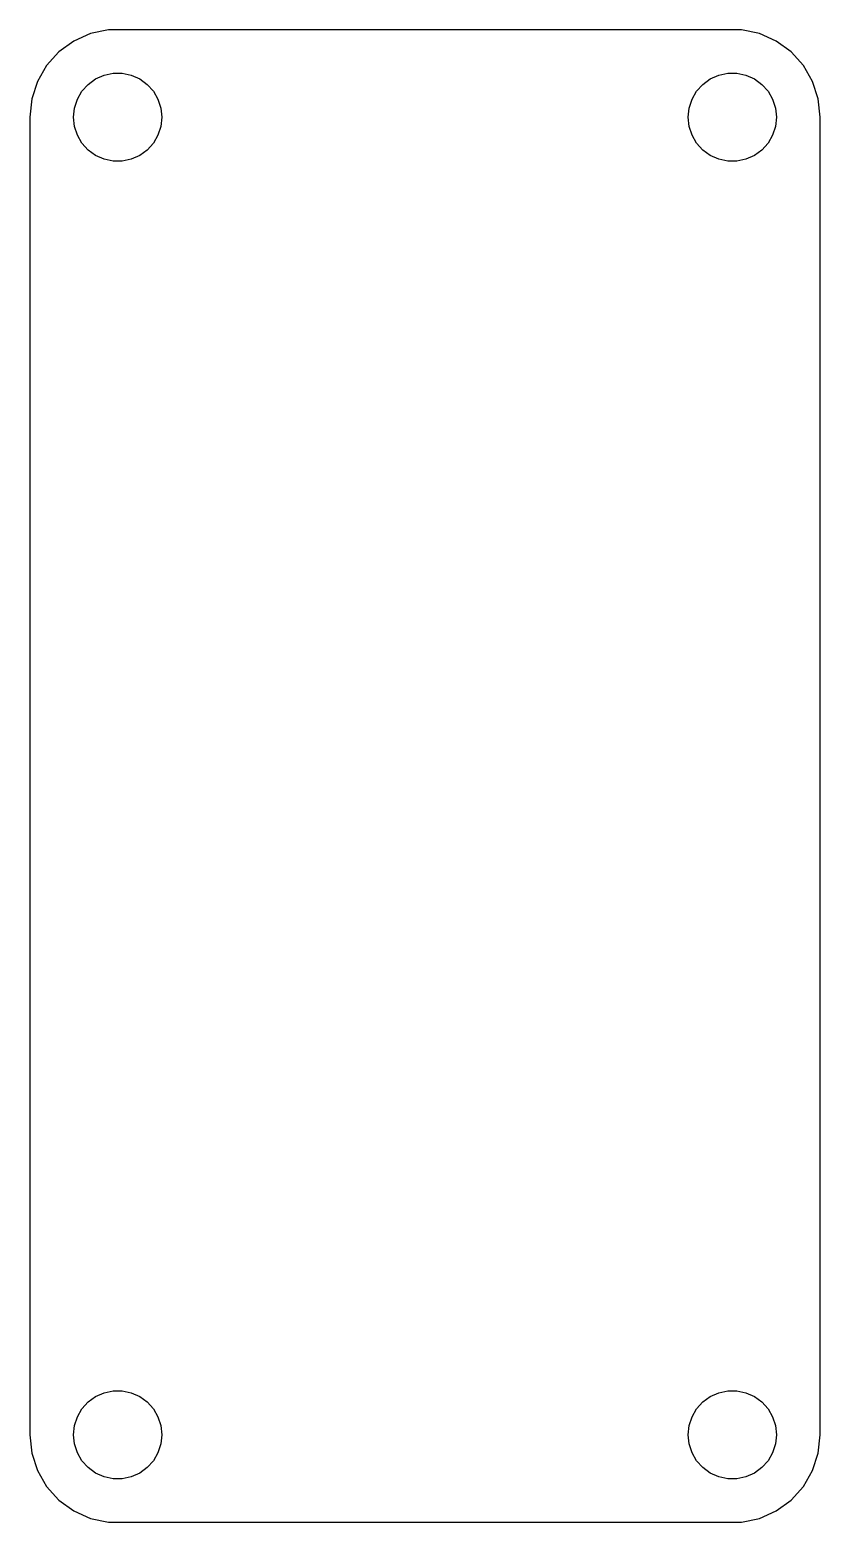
# Model space of a CAD drawing. Header units: metres. Extents: x -9 to 9, y -17 to 17.
import ezdxf

# ---------------------------------------------------------------- set-up
doc = ezdxf.new("R2010")
doc.units = ezdxf.units.M

msp = doc.modelspace()

# ---------------------------------------------------------------- linework, layer by layer
for p, q in [((-7.20905, 16.989), (-7.61803, 16.9021)), ((7.20905, 16.989), (-7.20905, 16.989)), ((7.61803, 16.9021), (7.20905, 16.989)), ((-8, 16.732), (-8.33826, 16.4863)), ((-7.61803, 16.9021), (-8, 16.732)), ((8, 16.732), (7.61803, 16.9021)), ((8.33826, 16.4863), (8, 16.732)), ((-8.33826, 16.4863), (-8.61803, 16.1756)), ((8.61803, 16.1756), (8.33826, 16.4863)), ((-8.61803, 16.1756), (-8.82709, 15.8135)), ((-7.31055, 15.9558), (-7.10504, 15.9995)), ((-7.10504, 15.9995), (-6.89494, 15.9995)), ((-6.89494, 15.9995), (-6.68944, 15.9558)), ((6.68944, 15.9558), (6.89494, 15.9995)), ((6.89494, 15.9995), (7.10504, 15.9995)), ((7.10504, 15.9995), (7.31055, 15.9558)), ((8.82709, 15.8135), (8.61803, 16.1756)), ((-8.82709, 15.8135), (-8.95628, 15.4158)), ((-7.81305, 15.5907), (-7.67247, 15.7469)), ((-7.67247, 15.7469), (-7.50249, 15.8703)), ((-7.50249, 15.8703), (-7.31055, 15.9558)), ((-6.68944, 15.9558), (-6.4975, 15.8703)), ((-6.4975, 15.8703), (-6.32751, 15.7469)), ((-6.32751, 15.7469), (-6.18694, 15.5907)), ((6.18694, 15.5907), (6.32751, 15.7469)), ((6.32751, 15.7469), (6.4975, 15.8703)), ((6.4975, 15.8703), (6.68944, 15.9558)), ((7.31055, 15.9558), (7.50249, 15.8703)), ((7.50249, 15.8703), (7.67247, 15.7469)), ((7.67247, 15.7469), (7.81305, 15.5907)), ((8.95628, 15.4158), (8.82709, 15.8135)), ((-8.95628, 15.4158), (-9, 15)), ((-7.98303, 15.2089), (-7.91811, 15.4088)), ((-7.91811, 15.4088), (-7.81305, 15.5907)), ((-6.18694, 15.5907), (-6.08188, 15.4088)), ((-6.08188, 15.4088), (-6.01695, 15.2089)), ((6.01695, 15.2089), (6.08188, 15.4088)), ((6.08188, 15.4088), (6.18694, 15.5907)), ((7.81305, 15.5907), (7.91811, 15.4088)), ((7.91811, 15.4088), (7.98303, 15.2089)), ((9, 15), (8.95628, 15.4158)), ((-9, 15), (-9, -15)), ((-8.00499, 15), (-7.98303, 15.2089)), ((-7.98303, 14.791), (-8.00499, 15)), ((-6.01695, 15.2089), (-5.995, 15)), ((-5.995, 15), (-6.01695, 14.791)), ((5.995, 15), (6.01695, 15.2089)), ((6.01695, 14.791), (5.995, 15)), ((7.98303, 15.2089), (8.00499, 15)), ((8.00499, 15), (7.98303, 14.791)), ((9, -15), (9, 15)), ((-7.91811, 14.5912), (-7.98303, 14.791)), ((-6.01695, 14.791), (-6.08188, 14.5912)), ((6.08188, 14.5912), (6.01695, 14.791)), ((7.98303, 14.791), (7.91811, 14.5912)), ((-7.81305, 14.4093), (-7.91811, 14.5912)), ((-7.67247, 14.2531), (-7.81305, 14.4093)), ((-6.18694, 14.4093), (-6.32751, 14.2531)), ((-6.08188, 14.5912), (-6.18694, 14.4093)), ((6.18694, 14.4093), (6.08188, 14.5912)), ((6.32751, 14.2531), (6.18694, 14.4093)), ((7.81305, 14.4093), (7.67247, 14.2531)), ((7.91811, 14.5912), (7.81305, 14.4093)), ((-7.50249, 14.1296), (-7.67247, 14.2531)), ((-7.31055, 14.0442), (-7.50249, 14.1296)), ((-7.10504, 14.0005), (-7.31055, 14.0442)), ((-6.89494, 14.0005), (-7.10504, 14.0005)), ((-6.68944, 14.0442), (-6.89494, 14.0005)), ((-6.4975, 14.1296), (-6.68944, 14.0442)), ((-6.32751, 14.2531), (-6.4975, 14.1296)), ((6.4975, 14.1296), (6.32751, 14.2531)), ((6.68944, 14.0442), (6.4975, 14.1296)), ((6.89494, 14.0005), (6.68944, 14.0442)), ((7.10504, 14.0005), (6.89494, 14.0005)), ((7.31055, 14.0442), (7.10504, 14.0005)), ((7.50249, 14.1296), (7.31055, 14.0442)), ((7.67247, 14.2531), (7.50249, 14.1296)), ((-7.81305, -14.4093), (-7.67247, -14.2531)), ((-7.67247, -14.2531), (-7.50249, -14.1296)), ((-7.50249, -14.1296), (-7.31055, -14.0442)), ((-7.31055, -14.0442), (-7.10504, -14.0005)), ((-7.10504, -14.0005), (-6.89494, -14.0005)), ((-6.89494, -14.0005), (-6.68944, -14.0442)), ((-6.68944, -14.0442), (-6.4975, -14.1296)), ((-6.4975, -14.1296), (-6.32751, -14.2531)), ((-6.32751, -14.2531), (-6.18694, -14.4093)), ((6.18694, -14.4093), (6.32751, -14.2531)), ((6.32751, -14.2531), (6.4975, -14.1296)), ((6.4975, -14.1296), (6.68944, -14.0442)), ((6.68944, -14.0442), (6.89494, -14.0005)), ((6.89494, -14.0005), (7.10504, -14.0005)), ((7.10504, -14.0005), (7.31055, -14.0442)), ((7.31055, -14.0442), (7.50249, -14.1296)), ((7.50249, -14.1296), (7.67247, -14.2531)), ((7.67247, -14.2531), (7.81305, -14.4093)), ((-7.98303, -14.791), (-7.91811, -14.5912)), ((-7.91811, -14.5912), (-7.81305, -14.4093)), ((-6.18694, -14.4093), (-6.08188, -14.5912)), ((-6.08188, -14.5912), (-6.01695, -14.791)), ((6.01695, -14.791), (6.08188, -14.5912)), ((6.08188, -14.5912), (6.18694, -14.4093)), ((7.81305, -14.4093), (7.91811, -14.5912)), ((7.91811, -14.5912), (7.98303, -14.791)), ((-8.00499, -15), (-7.98303, -14.791)), ((-6.01695, -14.791), (-5.995, -15)), ((5.995, -15), (6.01695, -14.791)), ((7.98303, -14.791), (8.00499, -15)), ((-9, -15), (-8.95628, -15.4158)), ((-7.98303, -15.2089), (-8.00499, -15)), ((-7.91811, -15.4088), (-7.98303, -15.2089)), ((-6.01695, -15.2089), (-6.08188, -15.4088)), ((-5.995, -15), (-6.01695, -15.2089)), ((6.01695, -15.2089), (5.995, -15)), ((6.08188, -15.4088), (6.01695, -15.2089)), ((7.98303, -15.2089), (7.91811, -15.4088)), ((8.00499, -15), (7.98303, -15.2089)), ((8.95628, -15.4158), (9, -15)), ((-8.95628, -15.4158), (-8.82709, -15.8135)), ((-7.81305, -15.5907), (-7.91811, -15.4088)), ((-7.67247, -15.7469), (-7.81305, -15.5907)), ((-6.18694, -15.5907), (-6.32751, -15.7469)), ((-6.08188, -15.4088), (-6.18694, -15.5907)), ((6.18694, -15.5907), (6.08188, -15.4088)), ((6.32751, -15.7469), (6.18694, -15.5907)), ((7.81305, -15.5907), (7.67247, -15.7469)), ((7.91811, -15.4088), (7.81305, -15.5907)), ((8.82709, -15.8135), (8.95628, -15.4158)), ((-8.82709, -15.8135), (-8.61803, -16.1756)), ((-7.50249, -15.8703), (-7.67247, -15.7469)), ((-7.31055, -15.9558), (-7.50249, -15.8703)), ((-7.10504, -15.9995), (-7.31055, -15.9558)), ((-6.68944, -15.9558), (-6.89494, -15.9995)), ((-6.4975, -15.8703), (-6.68944, -15.9558)), ((-6.32751, -15.7469), (-6.4975, -15.8703)), ((6.4975, -15.8703), (6.32751, -15.7469)), ((6.68944, -15.9558), (6.4975, -15.8703)), ((6.89494, -15.9995), (6.68944, -15.9558)), ((7.31055, -15.9558), (7.10504, -15.9995)), ((7.50249, -15.8703), (7.31055, -15.9558)), ((7.67247, -15.7469), (7.50249, -15.8703)), ((8.61803, -16.1756), (8.82709, -15.8135)), ((-8.61803, -16.1756), (-8.33826, -16.4863)), ((-6.89494, -15.9995), (-7.10504, -15.9995)), ((7.10504, -15.9995), (6.89494, -15.9995)), ((8.33826, -16.4863), (8.61803, -16.1756)), ((-8.33826, -16.4863), (-8, -16.732)), ((8, -16.732), (8.33826, -16.4863)), ((-8, -16.732), (-7.61803, -16.9021)), ((-7.61803, -16.9021), (-7.20905, -16.989)), ((-7.20905, -16.989), (7.20905, -16.989)), ((7.20905, -16.989), (7.61803, -16.9021)), ((7.61803, -16.9021), (8, -16.732))]:
    msp.add_line(p, q)

doc.saveas('drawing.dxf')
